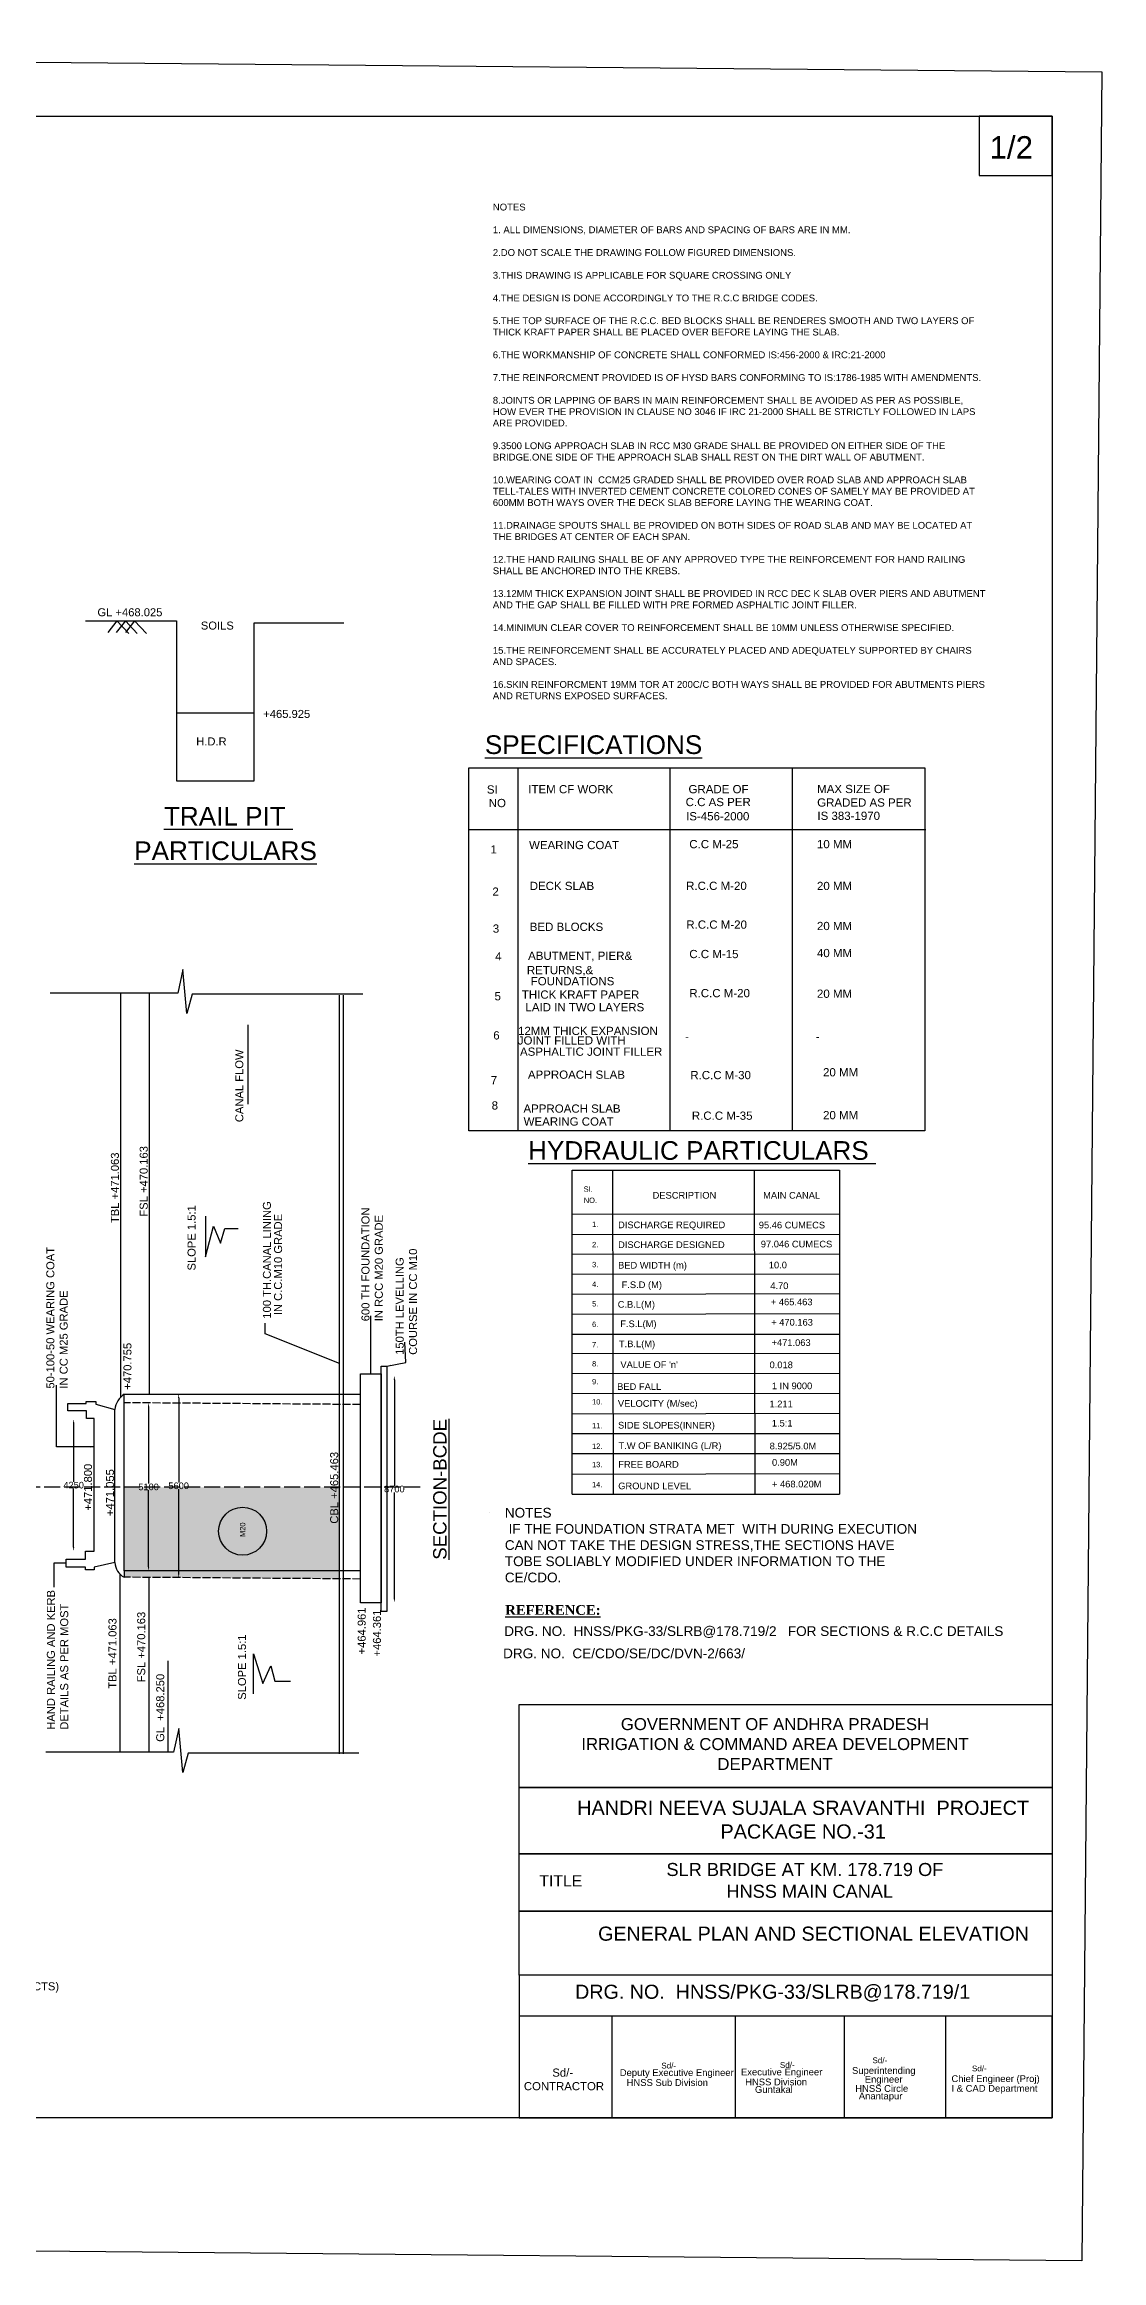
# Model space of a CAD drawing. Header units: millimetres. Extents: x -1552452794 to 251870, y 2311 to 4475819590.
# Drawn here: x 212234 to 251870, y 7690 to 90767 of the extents above; entities that cross this region are included whole.
import ezdxf
from ezdxf.enums import TextEntityAlignment as Align

# ---------------------------------------------------------------- set-up
doc = ezdxf.new("R2010")
doc.units = ezdxf.units.MM
doc.header["$MEASUREMENT"] = 0
doc.linetypes.add('ACAD_ISO02W100', pattern=[15, 12, -3])
for name, color, linetype in [('DIMENSION', 7, 'Continuous'), ('DRAWING', 7, 'Continuous'), ('HATCH', 7, 'Continuous'), ('TEXT', 7, 'Continuous')]:
    doc.layers.add(name, color=color, linetype=linetype)
doc.styles.get("Standard").update_dxf_attribs({"font": 'ARIAL_1.TTF'})
doc.dimstyles.get("Standard").update_dxf_attribs({"dimtxt": 248, "dimasz": 150, "dimexe": 0.18, "dimexo": 0.0625, "dimgap": 0.09, "dimtad": 0, "dimtih": 1, "dimtoh": 1, "dimdec": 0, "dimzin": 0, "dimdsep": 46, "dimtxsty": 'Standard', "dimcen": 0.09, "dimse1": 1, "dimse2": 1, "dimadec": 0, "dimazin": 0, "dimtfac": 1, "dimtdec": 0, "dimtofl": 0, "dimtmove": 0, "dimatfit": 3, "dimfxl": 0, "dimtolj": 1, "dimtzin": 0, "dimarcsym": 0})
picture_1 = doc.add_image_def('image1.jpg', size_in_pixel=(6668, 4812))

# ---------------------------------------------------------------- blocks, each defined once
blk = doc.blocks.new('*D2')
at = {"layer": 'Defpoints', "color": 0, "transparency": 16777216}
for p in [(225340, 40862), (225355, 40862), (225294, 32363)]:
    blk.add_point(p, dxfattribs=at)
at = {"layer": 'DRAWING', "color": 0, "lineweight": -2, "transparency": 16777216}
for p, q in [((225355, 40712), (225355, 36739)), ((225355, 32513), (225355, 36486))]:
    blk.add_line(p, q, dxfattribs=at)
at = {"layer": 'DRAWING', "color": 0, "transparency": 16777216}
for points in [[(225330, 40712), (225380, 40712), (225355, 40862)], [(225330, 32513), (225380, 32513), (225355, 32363)]]:
    blk.add_solid(points, dxfattribs=at)
at = {"layer": 'DRAWING', "color": 0, "transparency": 16777216, "insert": (225355, 36613), "char_height": 248, "attachment_point": 5}
blk.add_mtext('\\A1;8700', dxfattribs=at)
blk = doc.blocks.new('*D5')
at = {"layer": 'Defpoints', "color": 0, "transparency": 16777216}
for p in [(216142, 39841), (216142, 39841), (216093, 33545)]:
    blk.add_point(p, dxfattribs=at)
at = {"layer": 'DRAWING', "color": 0, "lineweight": -2, "transparency": 16777216}
for p, q in [((216142, 39691), (216142, 36820)), ((216142, 33695), (216142, 36566))]:
    blk.add_line(p, q, dxfattribs=at)
at = {"layer": 'DRAWING', "color": 0, "transparency": 16777216}
for points in [[(216117, 39691), (216167, 39691), (216142, 39841)], [(216117, 33695), (216167, 33695), (216142, 33545)]]:
    blk.add_solid(points, dxfattribs=at)
at = {"layer": 'DRAWING', "color": 0, "transparency": 16777216, "insert": (216142, 36693), "char_height": 248, "attachment_point": 5}
blk.add_mtext('\\A1;5100', dxfattribs=at)
blk = doc.blocks.new('*D6')
at = {"layer": 'Defpoints', "color": 0, "transparency": 16777216}
for p in [(217226, 40176), (217270, 40176), (217226, 33293)]:
    blk.add_point(p, dxfattribs=at)
at = {"layer": 'DRAWING', "color": 0, "lineweight": -2, "transparency": 16777216}
for p, q in [((217270, 40026), (217270, 36861)), ((217270, 33443), (217270, 36608))]:
    blk.add_line(p, q, dxfattribs=at)
at = {"layer": 'DRAWING', "color": 0, "transparency": 16777216}
for points in [[(217245, 40026), (217295, 40026), (217270, 40176)], [(217245, 33443), (217295, 33443), (217270, 33293)]]:
    blk.add_solid(points, dxfattribs=at)
at = {"layer": 'DRAWING', "color": 0, "transparency": 16777216, "insert": (217270, 36734), "char_height": 248, "attachment_point": 5}
blk.add_mtext('\\A1;5600', dxfattribs=at)
blk = doc.blocks.new('*D3')
at = {"layer": 'Defpoints', "color": 0, "transparency": 16777216}
for p in [(213333, 39233), (213343, 39233), (213248, 34283)]:
    blk.add_point(p, dxfattribs=at)
at = {"layer": 'DRAWING', "color": 0, "lineweight": -2, "transparency": 16777216}
for p, q in [((213333, 39083), (213333, 36885)), ((213333, 34433), (213333, 36631))]:
    blk.add_line(p, q, dxfattribs=at)
at = {"layer": 'DRAWING', "color": 0, "transparency": 16777216}
for points in [[(213308, 39083), (213358, 39083), (213333, 39233)], [(213308, 34433), (213358, 34433), (213333, 34283)]]:
    blk.add_solid(points, dxfattribs=at)
at = {"layer": 'DRAWING', "color": 0, "transparency": 16777216, "insert": (213333, 36758), "char_height": 248, "attachment_point": 5}
blk.add_mtext('\\A1;4250', dxfattribs=at)

msp = doc.modelspace()

# ---------------------------------------------------------------- hatches: boundary and pattern name
at = {"layer": 'DRAWING'}
h = msp.add_hatch(dxfattribs=at)
h.set_pattern_fill('AR-CONC', color=256, scale=50, angle=90, style=0)
h.set_pattern_definition([(140, (256473.2, -239889.25), (31.37607, 358.6301), [37.5, -412.5]), (85, (256473.2, -239889.25), (-376.09607, -69.37567), [30, -330]), (190.4514, (256475.8, -239859.36), (-344.71977, 289.2547), [31.8701, -350.57106]), (136.1842, (256373.2, -239889.25), (82.7595, 533.6205), [56.25, -618.75]), (186.6356, (256380.1, -239844.8), (-487.0589, 467.3314), [47.8051, -525.8565]), (81.1842, (256373.2, -239889.25), (-487.0593, 467.331), [45, -495]), (111, (256398.2, -239839.25), (201.30945, 298.45353), [37.5, -412.5]), (56, (256398.2, -239839.25), (-362.575, 121.65767), [30, -330]), (161.4514, (256414.97, -239814.38), (-161.26525, 420.1113), [31.8701, -350.57106]), (127.5, (256473.2, -239889.25), (-166.446927, 6.07993), [0, -326, 0, -335, 0, -331.25]), (97.5, (256473.2, -239889.25), (-197.20586, 131.53477), [0, -191, 0, -318.5, 0, -126.25]), (57.5, (256473.2, -240000.75), (11.277436, 266.91122), [0, -125, 0, -390, 0, -517.5]), (47.5, (256473.2, -240050.75), (-50.0525, 291.59308), [0, -162.5, 0, -259, 0, -367.5])])
h.paths.add_polyline_path([(218768.4, 35033.1, 1), (220566.2, 35033.1, 1)], flags=0)
h.paths.add_polyline_path([(215230.3, 36677.8), (215230.3, 33544.7), (223298.2, 33544.7), (223298.2, 36677.8)])
h.paths.add_polyline_path([(220566.2, 35033.1, -1), (218768.4, 35033.1, -1)], flags=16)
h.paths.add_polyline_path([(215230.3, 33544.7), (215228.5, 33309.4, 0.0007711), (215230.3, 33308.5), (223298.2, 33246.5), (223298.2, 33544.7)])
h.paths.add_polyline_path([(219824.1, 34610.9), (219824.1, 35411.8), (219517.8, 35411.8), (219517.8, 34610.9)], flags=8)
h.paths.add_polyline_path([(215709.8, 36881.7), (216573.6, 36881.7), (216573.6, 36504.5), (215709.8, 36504.5)], flags=9)
h.paths.add_polyline_path([(216837.7, 36923), (217701.5, 36923), (217701.5, 36545.7), (216837.7, 36545.7)], flags=9)
h.paths.add_polyline_path([(222874.2, 35238.7), (222874.2, 38040.2), (223334.7, 38040.2), (223334.7, 35238.7)], flags=9)

# ---------------------------------------------------------------- linework, layer by layer
at = {"layer": 'DIMENSION'}
for points in [[(214957.3, 69158.1), (214614.4, 68717.2)], [(215273.1, 69158.1), (214930.1, 68717.2)], [(214957.3, 69158.1), (215402.1, 68679.9)], [(215616, 69158.1), (215273.1, 68717.2)], [(215273.1, 69158.1), (215717.9, 68679.9)], [(215616, 69158.1), (216060.9, 68679.9)]]:
    msp.add_lwpolyline(points, dxfattribs=at)
at = {"layer": 'DRAWING'}
for points in [[(140973.1, 88070.1), (250018.9, 88070.1), (250018.9, 13044.5), (140973.1, 13044.5)], [(250018.9, 88070.1), (247275, 88070.1), (247275, 85846.6), (250018.9, 85846.6)], [(224089, 32350.9), (224089, 40935.6), (224858.5, 40935.6), (224858.5, 32350.9)], [(224858.5, 32021.5), (224858.5, 41218.1), (225073.1, 41218.1), (225073.1, 32021.2)]]:
    msp.add_lwpolyline(points, close=True, dxfattribs=at)
for points in [[(213772.8, 69158.1), (217185.4, 69158.1), (217185.4, 63161.2), (220100.4, 63161.2), (220100.4, 69088.6), (223455.2, 69088.6)], [(217185.4, 65704.9), (220100.4, 65704.9)], [(224171.7, 55158.3), (217776.8, 55158.3), (217575, 54439.9), (217426.4, 56087.6), (217235.3, 55194.7), (212447.8, 55194.7)], [(215086.3, 55194.7), (215086.3, 40049.1)], [(216168, 55194.7), (216168, 40175.6)], [(223298.2, 26684), (223298.2, 55129.6)], [(223452.1, 26684), (223452.1, 55129.6)], [(218273.2, 46838.6), (218273.2, 45314.3), (218577.7, 46470.5), (218842, 45832), (218997.1, 46384.2), (219496.9, 46384.2)], [(214879.1, 33856.2), (214106.6, 33682.4), (214106.6, 33584.4), (213773.8, 33584.4), (213773.8, 33686.3), (213046.4, 33686.3), (213046.4, 33984.6), (213773.8, 33984.6), (213773.8, 34283), (214106.6, 34283), (214106.6, 39254.4), (213811.9, 39254.4), (213811.9, 39540.3), (213113.4, 39540.3), (213113.4, 39822.4), (213808, 39822.4), (213808, 39891.9), (214167, 39891.9), (214167, 39795.3), (214879.1, 39596.9)], [(224089, 33544.7), (215230.3, 33544.7), (215230.3, 39848.4), (215230.3, 40175.6), (224089, 40175.6)], [(214879.1, 33856.2), (214879.1, 39596.9)], [(215067.7, 33430.1), (215067.7, 26749.1)], [(215230.3, 33544.7), (215228.5, 33308.5)], [(216150.7, 33301.4), (216150.7, 26742.9)], [(216875.9, 26749.1), (216875.9, 30174.7)], [(220078.2, 28932.2), (220078.2, 30431.9), (220419.4, 29323.8), (220727.3, 29990.3), (220868.8, 29407.1), (221459.7, 29407.1)], [(224017.8, 26712.7), (217622.8, 26712.7), (217421.1, 25994.3), (217272.4, 27642), (217081.3, 26749.1), (212293.8, 26749.1)]]:
    msp.add_lwpolyline(points, dxfattribs=at)
at = {"layer": 'DRAWING', "linetype": 'ACAD_ISO02W100', "ltscale": 25}
for points in [[(224089, 39780.4), (215230.3, 39848.4)], [(224089, 33240.4), (215230.3, 33308.5)]]:
    msp.add_lwpolyline(points, dxfattribs=at)
at = {"layer": 'DRAWING', "linetype": 'ACAD_ISO02W100', "ltscale": 50}
msp.add_lwpolyline([(226325.7, 36677.8), (210809.4, 36677.8)], dxfattribs=at)
at = {"layer": 'DRAWING'}
msp.add_circle((219667.3, 35033.1), 898.9, dxfattribs=at)
for centre, radius, start, end in [((215701.9, 39493.4), 829.3, 124.6551, 172.83308), ((215541.9, 33894.7), 663.9, 183.324462, 242.013919)]:
    msp.add_arc(centre, radius, start, end, dxfattribs=at)
at = {"layer": 'HATCH', "ltscale": 0.02}
msp.add_lwpolyline([(230031.3, 18391.4), (230031.3, 16851.4)], dxfattribs=at)
at = {"layer": 'TEXT'}
for p, q in [((229979.7, 63643.2), (229979.7, 50045.9)), ((235686.4, 63646.9), (235686.4, 50049.6)), ((240266.1, 63643.2), (240266.1, 50045.9)), ((228143.5, 61339.8), (245273.6, 61339.8)), ((233529.1, 48569.8), (233563.9, 36423.8)), ((238845.8, 48569.8), (238869.1, 36423.8)), ((232024.2, 46916.6), (242046.8, 46926.7)), ((232024.2, 46160.5), (242046.8, 46172.5)), ((232024.2, 45421.8), (242046.8, 45426.5)), ((232024.2, 44668.6), (242046.8, 44680)), ((232024.2, 43917.9), (242046.8, 43942)), ((232024.2, 43170.6), (242046.8, 43194)), ((232024.2, 42416.1), (242046.8, 42416.1)), ((232024.2, 41712.8), (242046.8, 41697.2)), ((232024.2, 40942.7), (242046.8, 40954.8)), ((232024.2, 40198.2), (242046.8, 40208.4)), ((232024.2, 39438), (242046.8, 39453.5)), ((232024.2, 38699.7), (242046.8, 38699.7)), ((232024.2, 37942.6), (232024.2, 37942.6)), ((232024.2, 37942.6), (242046.8, 37942.6)), ((232024.2, 37175.7), (242046.8, 37198)), ((232024.2, 36423.8), (242046.8, 36423.8)), ((228912.5, 35715.6), (228912.5, 35715.6))]:
    msp.add_line(p, q, dxfattribs=at)
msp.add_lwpolyline([(228143.5, 63643.2), (245236, 63643.2), (245236, 50045.9), (228143.5, 50045.9)], close=True, dxfattribs=at)
msp.add_lwpolyline([(232024.2, 36423.8), (232024.2, 48569.8), (242046.8, 48569.8), (242046.8, 36423.8)], dxfattribs=at)
at = {"layer": 'TEXT', "ltscale": 0.02}
for points in [[(230031.3, 28535.7), (250018.9, 28535.7), (250018.9, 25432.3), (230031.3, 25432.3)], [(230031.3, 25432.3), (250018.9, 25432.3), (250018.9, 22940.1), (230031.3, 22940.1)], [(230031.3, 22940.1), (250018.9, 22940.1), (250018.9, 20790.1), (230031.3, 20790.1)], [(230031.3, 20790.1), (250018.9, 20790.1), (250018.9, 18391.4), (230031.3, 18391.4)], [(230031.3, 13044.5), (250018.9, 13044.5), (250018.9, 16851.4), (230031.3, 16851.4)]]:
    msp.add_lwpolyline(points, close=True, dxfattribs=at)
for points in [[(233504.8, 16851.4), (233504.8, 13044.5)], [(238125.7, 16851.4), (238125.7, 13044.5)], [(242212.9, 16851.4), (242212.9, 13044.5)], [(246016.6, 16851.4), (246016.6, 13044.5)]]:
    msp.add_lwpolyline(points, dxfattribs=at)

# ---------------------------------------------------------------- texts
at = {"insert": (215604, 60888.9), "char_height": 700, "width": 7056.201, "attachment_point": 1}
msp.add_mtext('{\\LPARTICULARS}', dxfattribs=at)
at = {"layer": 'DRAWING', "attachment_point": 1, "rotation": 90}
for s, insert, char_height, width in [('CANAL FLOW', (219392.6, 50365.6), 300, 3920.955), ('TBL +471.063', (214729.8, 46583.5), 300, 3920.955), ('FSL +470.163', (215808.2, 46825), 300, 3920.955), ('IN C.C.M10 GRADE', (220845.8, 43130.4), 300, 3920.955), ('600 TH FOUNDATION IN RCC M20 GRADE', (224122.5, 42903.5), 300, 4327.193), ('50-100-50 WEARING COAT IN CC M25 GRADE', (212309, 40379.4), 300, 5617.292), ('150TH LEVELLING COURSE IN CC M10', (225404.7, 41644), 300, 4017.569), ('  +470.755', (215199.5, 40101.4), 300, 3920.955), ('{\\LSECTION-BCDE}', (226810.5, 33964), 500, 1685.742), (' +471.800', (213720.3, 35685), 300, 3920.955), ('CBL +465.463', (222949.2, 35313.7), 300, 3026.925), (' +471.055', (214544.5, 35483.3), 300, 3920.955), ('HAND RAILING AND KERB DETAILS AS PER MOST', (212329.4, 27591.6), 300, 5617.292), ('TBL +471.063', (214637.7, 29127.8), 300, 3920.955), ('FSL +470.163', (215716, 29369.3), 300, 3920.955), ('+464.961', (223980.1, 30415.8), 300, 1685.742), ('+464.361', (224552.2, 30335.7), 300, 1685.742), ('GL  +468.250', (216429.1, 27137), 300, 3920.955)]:
    msp.add_mtext(s, dxfattribs=dict(at, insert=insert, char_height=char_height, width=width))
at = {"layer": 'TEXT'}
for s, height, p in [('1/2', 840, (247665.6, 86485.2)), ('  GL +468.025', 300, (213992.2, 69328.5)), ('SOILS', 300, (218101.2, 68829.9)), ('  +465.925', 300, (220208.5, 65517.7)), ('%%USPECIFICATIONS', 700, (228747.9, 64165.2)), ('H.D.R', 300, (217927.5, 64486.8)), ('SI', 308.35, (228822.5, 62682.1)), ('NO', 308.35, (228892.8, 62173.8)), ('ITEM CF WORK', 308.349, (230376.8, 62691.8)), ('C.C AS PER', 308.35, (236275.6, 62211.8)), ('GRADE OF', 308.35, (236382.3, 62694.3)), ('GRADED AS PER', 308.349, (241205.4, 62193.4)), ('MAX SIZE OF', 308.349, (241203.5, 62700.8)), ('%%UTRAIL PIT ', 700, (216719.4, 61483.5)), ('IS-456-2000', 308.349, (236292.5, 61678.8)), ('IS 383-1970', 308.349, (241215, 61695.1)), ('WEARING COAT ', 308.349, (230404.5, 60599.2)), (' C.C M-25', 308.35, (236292.5, 60633.3)), ('10 MM', 308.35, (241196.9, 60633.3)), ('DECK SLAB', 308.35, (230429.5, 59067.1)), ('R.C.C M-20', 308.35, (236292.5, 59070.7)), ('20 MM', 308.35, (241196.9, 59066.1)), ('BED BLOCKS', 308.35, (230431, 57534.5)), ('R.C.C M-20', 308.35, (236299.7, 57617)), ('20 MM', 308.35, (241196.9, 57565)), ('ABUTMENT, PIER&', 308.349, (230369.5, 56450.1)), (' C.C M-15', 308.35, (236292.5, 56514)), ('40 MM', 308.35, (241196.9, 56551.2)), ('RETURNS,&', 308.35, (230321.9, 55911.4)), ('THICK KRAFT PAPER', 308.349, (230134.5, 54994)), (' R.C.C M-20', 308.349, (236292.5, 55047.7)), ('20 MM', 308.35, (241196.9, 55026.1)), ('JOINT FILLED WITH', 308.349, (229981.8, 53275.8)), ('12MM THICK EXPANSION', 308.349, (229990.6, 53632.5)), ('-', 308.3, (236250.7, 53412.9)), ('-', 308.3, (241155.1, 53422)), ('20 MM', 308.35, (241424.7, 52082.3)), ('APPROACH SLAB', 308.349, (230361.3, 51992.5)), (' R.C.C M-30', 308.349, (236329.8, 51976.4)), ('APPROACH SLAB', 308.349, (230195.8, 50720.3)), (' R.C.C M-35', 308.349, (236387.3, 50454.7)), ('20 MM', 308.35, (241424.7, 50474.4)), ('WEARING COAT', 308.349, (230202.2, 50236)), ('%%UHYDRAULIC PARTICULARS ', 700, (230369.6, 48953.8)), ('SI.', 200, (232450.3, 47757.2)), ('NO.', 200, (232454.9, 47336.9)), ('DESCRIPTION', 250, (235036.4, 47498.7)), ('MAIN CANAL', 250, (239180.3, 47498.7)), ('1.', 200, (232766.7, 46435.1)), ('DISCHARGE REQUIRED', 250, (233741.9, 46390.5)), ('95.46 CUMECS', 250, (239017.5, 46382.4)), ('2.', 200, (232766.7, 45677.6)), ('DISCHARGE DESIGNED', 250, (233741.9, 45646.5)), ('97.046 CUMECS', 250, (239092.5, 45670.7)), ('3.', 200, (232766.7, 44929.2)), ('BED WIDTH (m)', 250, (233741.9, 44877.2)), ('10.0', 250, (239391.8, 44884.2)), ('4.', 200, (232766.7, 44192.8)), ('F.S.D (M)', 250, (233874.8, 44145.7)), ('4.70', 250, (239447.2, 44108.8)), ('5.', 200, (232766.7, 43456.8)), ('C.B.L(M)', 250, (233728.6, 43409.3)), ('+ 465.463', 250, (239468.1, 43502.1)), ('6.', 200, (232766.7, 42686.6)), ('F.S.L(M)', 250, (233824.1, 42682.2)), ('+ 470.163', 250, (239481.7, 42738.6)), ('7.', 200, (232766.7, 41924.3)), ('T.B.L(M)', 250, (233773.9, 41930.6)), ('+471.063', 250, (239494.3, 41977.3)), ('8.', 200, (232766.7, 41209.9)), ('9.', 200, (232766.7, 40539.7)), ("VALUE OF 'n'", 250, (233828.8, 41151.1)), ('0.018', 250, (239420.4, 41143.7)), ('10.', 200, (232766.7, 39782.7)), ('BED FALL', 250, (233707.4, 40330.6)), ('VELOCITY (M/sec)', 250, (233735.6, 39696.3)), ('1.211', 250, (239417.5, 39680.2)), ('1 IN 9000', 250, (239506.4, 40356)), ('11.', 200, (232766.7, 38889.2)), ('SIDE SLOPES(INNER)', 250, (233741.2, 38881.7)), ('1.5:1', 250, (239504.7, 38956.1)), ('12.', 200, (232766.7, 38120.4)), ('T.W OF BANIKING (L/R)', 250, (233756.2, 38113.1)), ('8.925/5.0M', 250, (239423.9, 38100.2)), ('13.', 200, (232766.7, 37432.8)), ('FREE BOARD', 250, (233747.7, 37413.7)), ('0.90M', 250, (239511.8, 37486.2)), ('14.', 200, (232766.7, 36681.8)), ('GROUND LEVEL', 250, (233747.7, 36605.8)), ('+ 468.020M', 250, (239511.9, 36674.4)), ('SLR BRIDGE AT KM. 178.719 OF', 487.958, (235555.5, 22108.8)), ('CHIEF ENGINEER (PROJECTS)', 300, (206594.7, 17824.5)), ('Sd/-', 216.16, (235362.8, 14893.4)), ('Sd/-', 216.16, (239806.8, 14915.9)), ('Superintending ', 253.485, (242510.2, 14691.7)), ('Sd/-', 216.16, (243278.7, 15092.4)), ('Sd/-', 216.16, (247007.3, 14785.8)), ('Deputy Executive Engineer', 253.485, (233805.3, 14612.9)), ('HNSS Sub Division', 253.485, (234060.5, 14240.2)), (' Executive Engineer', 253.485, (238249.3, 14635.4)), ('HNSS Division', 253.485, (238504.4, 14262.8)), ('Guntakal', 253.48, (238874, 13980.7)), ('HNSS Circle', 253.485, (242631.9, 14017.7)), ('Chief Engineer (Proj)', 253.485, (246238.7, 14385.1)), ('I & CAD Department', 253.485, (246238.8, 14021.7)), ('Anantapur', 253.48, (242766.2, 13735.7))]:
    msp.add_text(s, height=height, dxfattribs=at).set_placement(p)
for s, p in [('1', (229081.5, 60591.1)), ('2', (229149.5, 59007.7)), ('3', (229165.3, 57621.5)), ('4', (229255.9, 56583.3)), ('5', (229231, 55085.2)), ('6', (229182.5, 53619.2)), ('7', (229087.9, 51936.4)), ('8', (229122.7, 50992.9))]:
    msp.add_text(s, height=308.3, dxfattribs=at).set_placement(p, align=Align.MIDDLE_CENTER)
for s, height, p in [('100 TH.CANAL LINING ', 300, (220727.8, 43000.1)), ('SLOPE 1.5:1', 300, (217903, 44805)), ('  M20', 200, (219769.6, 34662)), ('SLOPE 1.5:1', 300, (219792.3, 28715.2))]:
    msp.add_text(s, height=height, rotation=90, dxfattribs=at).set_placement(p)
for s, insert, char_height, width, attachment_point in [('NOTES \\P\\P1. ALL DIMENSIONS, DIAMETER OF BARS AND SPACING OF BARS ARE IN MM.\\P\\P2.DO NOT SCALE THE DRAWING FOLLOW FIGURED DIMENSIONS.\\P\\P3.THIS DRAWING IS APPLICABLE FOR SQUARE CROSSING ONLY\\P \\P4.THE DESIGN IS DONE ACCORDINGLY TO THE R.C.C BRIDGE CODES.\\P\\P5.THE TOP SURFACE OF THE R.C.C. BED BLOCKS SHALL BE RENDERES SMOOTH AND TWO LAYERS OF THICK KRAFT PAPER SHALL BE PLACED OVER BEFORE LAYING THE SLAB.\\P\\P6.THE WORKMANSHIP OF CONCRETE SHALL CONFORMED IS:456-2000 & IRC:21-2000\\P\\P7.THE REINFORCMENT PROVIDED IS OF HYSD BARS CONFORMING TO IS:1786-1985 WITH AMENDMENTS.\\P\\P8.JOINTS OR LAPPING OF BARS IN MAIN REINFORCEMENT SHALL BE AVOIDED AS PER AS POSSIBLE, HOW EVER THE PROVISION IN CLAUSE NO 3046 IF IRC 21-2000 SHALL BE STRICTLY FOLLOWED IN LAPS ARE PROVIDED.\\P\\P9.3500 LONG APPROACH SLAB IN RCC M30 GRADE SHALL BE PROVIDED ON EITHER SIDE OF THE BRIDGE.ONE SIDE OF THE APPROACH SLAB SHALL REST ON THE DIRT WALL OF ABUTMENT.\\P\\P10.WEARING COAT IN  CCM25 GRADED SHALL BE PROVIDED OVER ROAD SLAB AND APPROACH SLAB TELL-TALES WITH INVERTED CEMENT CONCRETE COLORED CONES OF SAMELY MAY BE PROVIDED AT 600MM BOTH WAYS OVER THE DECK SLAB BEFORE LAYING THE WEARING COAT.\\P\\P11.DRAINAGE SPOUTS SHALL BE PROVIDED ON BOTH SIDES OF ROAD SLAB AND MAY BE LOCATED AT THE BRIDGES AT CENTER OF EACH SPAN.\\P\\P12.THE HAND RAILING SHALL BE OF ANY APPROVED TYPE THE REINFORCEMENT FOR HAND RAILING SHALL BE ANCHORED INTO THE KREBS.\\P\\P13.12MM THICK EXPANSION JOINT SHALL BE PROVIDED IN RCC DEC K SLAB OVER PIERS AND ABUTMENT AND THE GAP SHALL BE FILLED WITH PRE FORMED ASPHALTIC JOINT FILLER.\\P\\P14.MINIMUN CLEAR COVER TO REINFORCEMENT SHALL BE 10MM UNLESS OTHERWISE SPECIFIED.\\P\\P15.THE REINFORCEMENT SHALL BE ACCURATELY PLACED AND ADEQUATELY SUPPORTED BY CHAIRS AND SPACES.\\P\\P16.SKIN REINFORCMENT 19MM TOR AT 200C/C BOTH WAYS SHALL BE PROVIDED FOR ABUTMENTS PIERS AND RETURNS EXPOSED SURFACES.', (229046.5, 84794.8), 255.5669, 18499.229, 1), ('FOUNDATIONS', (230466.5, 55804.1), 308.349, 3231.043, 1), (' LAID IN TWO LAYERS', (230150.7, 54828.1), 308.349, 4776.775, 1), (' ASPHALTIC JOINT FILLER', (229945, 53162.2), 308.349, 5724.665, 1), ('NOTES \\P IF THE FOUNDATION STRATA MET  WITH DURING EXECUTION CAN NOT TAKE THE DESIGN STRESS,THE SECTIONS HAVE TOBE SOLIABLY MODIFIED UNDER INFORMATION TO THE CE/CDO.', (229497.1, 35908.7), 364, 15455.853, 1), ('{\\fTimes New Roman|b1|i0|c0|p18;\\LREFERENCE:}', (229512.1, 32263.8), 364, 15455.853, 1), ('DRG. NO.  HNSS/PKG-33/SLRB@178.719/2   FOR SECTIONS & R.C.C DETAILS', (229472.8, 31470), 364, 19561.63, 1), ('DRG. NO.  CE/CDO/SE/DC/DVN-2/663/', (229431, 30635.1), 364, 19561.63, 1), ('HANDRI NEEVA SUJALA SRAVANTHI  PROJECT\\PPACKAGE NO.-31', (240679.4, 24931.2), 532.318, 22813.642, 2), (' HNSS MAIN CANAL', (237613, 21779.9), 487.958, 6735.774, 1), ('NOTES \\P1. ALL DIMENSIONS ARE IN MM AND LEVELS ARE IN METERS. \\P2. 670 MM THICK RCC SLAB IN M-20 GRADE USING 20 MM M.S.A IS PROPOSED. \\P3. ABUTMENTS, PIERS AND RETURNS ARE PROPOSED IN CC M-15 WITH MSA OF 40 MM. \\P4. 150 MM THK. APPROACH SLAB IN RCC M30 IS PROPOSED WITH MSA OF 20MM FOR A LENGTH OF 3.5M. \\P5. AVERAGE 75 MM (62.5-87.5-62.5) THK. WEARING COAT IS PROPOSED IN CC M-30 OVER DECK SLAB AND APPROACH SLAB USING MSA OF 20 MM WITH SUITABLE CAMBER. \\P6. 225 MM THK. BED BLOCK IS PROPOSED IN RCC M20 USING MSA OF 20 MM \\P7. THE STEEL USED SHALL BE CONFORMED TO Fe415 AND IS:1786-1979 WITH AMENDMENTS \\P8. THE MINIMUM CLEAR COVER TO REINFORCEMENT IS 40 MM UNLESS SHOWN OTHERWISE IN THE DRAWING. \\P9. KRAFT PAPER BEARINGS SHALL BE PROVIDED OVER BED BLOCKS BEFORE LAYING THE DECK SLAB. \\P10. 20 MM THK. EXPANSION JOINT IS PROPOESD BETWEEN THE JUNCTION OF DECK SLABS AND DECK SLAB & DIRT WALL WITH SUITABLE JOINT FILLER. \\P11. DURING EXECUTION PLEASE ENSURE THAT THE TYPE OF SOILS MET WITH THE FOUNDATION LEVELS ARE CAPABLE OF TAKING THE DESIGN STRESSES INDICATED IN THE DRAWING BEFORE CONSTRUCTION. OTHERWISE, THE SECTIONS SHALL BE SUITABLY MODIFIED. \\P12. WEEPHOLES OF 100 DIA PVC PIPES WITH REVERSE FILTERS AT 1500 MM C/C STAGGERED BOTH VERTICALLY AND HORIZONTALLY SHALL BE PROVIDED IN THE ABUTMENTS AND RETURNS ABOVE FSL. \\P13. 500 THK. FOUNDATIONS ARE PROPOSED FOR ABUTMENTS, 600 THK. FOR PIERS & 450 THK. FOR RETURNS IN CC M15 WITH MSA OF 40 MM. \\P14. IN THE ABUTMENT DESIGN THE ANGLE OF INTERNAL FRICTION IS IS TAKEN AS 32° FOR COMPUTING EARTH PRESSURE DUE TO EARTHFILL \\P15. SKIN REINFORCEMENT OF 10 MM DIA @ 200 MM C/C WITH 50 MM COVER SHALL BE PROVIDED FOR WATER FACES. \\P16. PERPENDICULAR CROSSING IS PROPOSED TO AVOID SKEW. ', (239390.9, 19237.2), 0.0456, 2.205, 1), ('Engineer', (242989.2, 14615.5), 253.48, 1464.057, 1)]:
    msp.add_mtext(s, dxfattribs=dict(at, insert=insert, char_height=char_height, width=width, attachment_point=attachment_point))
at = {"layer": 'TEXT', "color": 7}
for s, insert, char_height, width, attachment_point in [('GOVERNMENT OF ANDHRA PRADESH\\PIRRIGATION & COMMAND AREA DEVELOPMENT DEPARTMENT', (239623.8, 27054.6), 448.505, 17238.613, 5), ('TITLE', (230791.3, 22140), 422.47, 3433.566, 1), ('GENERAL PLAN AND SECTIONAL ELEVATION', (232992.6, 20211.7), 528.094, 16097.725, 1), ('DRG. NO.  HNSS/PKG-33/SLRB@178.719/1', (232131.1, 18034.4), 528.094, 16097.725, 1), ('         Sd/-\\PCONTRACTOR', (230210.5, 14483.3), 304.983, 4540.575, 4)]:
    msp.add_mtext(s, dxfattribs=dict(at, insert=insert, char_height=char_height, width=width, attachment_point=attachment_point))

# ---------------------------------------------------------------- dimensions: what is measured, and where the dimension line sits
at = {"layer": 'DRAWING'}
for base, p1, p2, text, picture, middle in [((225355.1, 40862.3), (225294.5, 32363.1), (225340, 40862.3), '8700', '*D2', (225355.1, 36612.7)), ((217269.6, 40175.6), (217226.4, 33293.1), (217226.4, 40175.6), '5600', '*D6', (217269.6, 36734.4)), ((213332.6, 39232.7), (213248.4, 34283), (213343.2, 39232.7), '4250', '*D3', (213332.6, 36757.8)), ((216141.7, 39841.4), (216093.4, 33544.7), (216141.7, 39841.4), '5100', '*D5', (216141.7, 36693.1))]:
    dim = msp.add_linear_dim(base=base, p1=p1, p2=p2, angle=90, text=text, dimstyle='Standard', dxfattribs=at)
    dim.commit()
    dim.dimension.update_dxf_attribs({"geometry": picture, "text_midpoint": middle})

# ---------------------------------------------------------------- pictures from other files: only their frames are drawn
image = msp.add_image(picture_1, insert=(137438.7, 8726.9), size_in_units=(113688, 82043.6), rotation=-0.522628, dxfattribs=dict(fade=30))
image.dxf.flags = 7

# ---------------------------------------------------------------- leaders
for points in [[(219865.1, 54008.4), (219865.1, 51038.4)], [(223298.2, 41325.5), (220518.1, 42430.8), (220511.5, 42827.8)], [(224473.8, 40935.6), (224473.8, 43108.9)], [(225073.1, 41218.1), (225791.6, 41361.7), (225751.4, 42120.2)], [(214106.6, 38192.3), (212695, 38192.3), (212695, 40509.5)], [(213046.4, 33835.4), (212592.8, 33835.4), (212592.8, 32936.3)]]:
    msp.add_leader(points, dimstyle='Standard', override={"dimgap": 0.09, "dimtad": 0}, dxfattribs=at)

doc.saveas('drawing.dxf')
